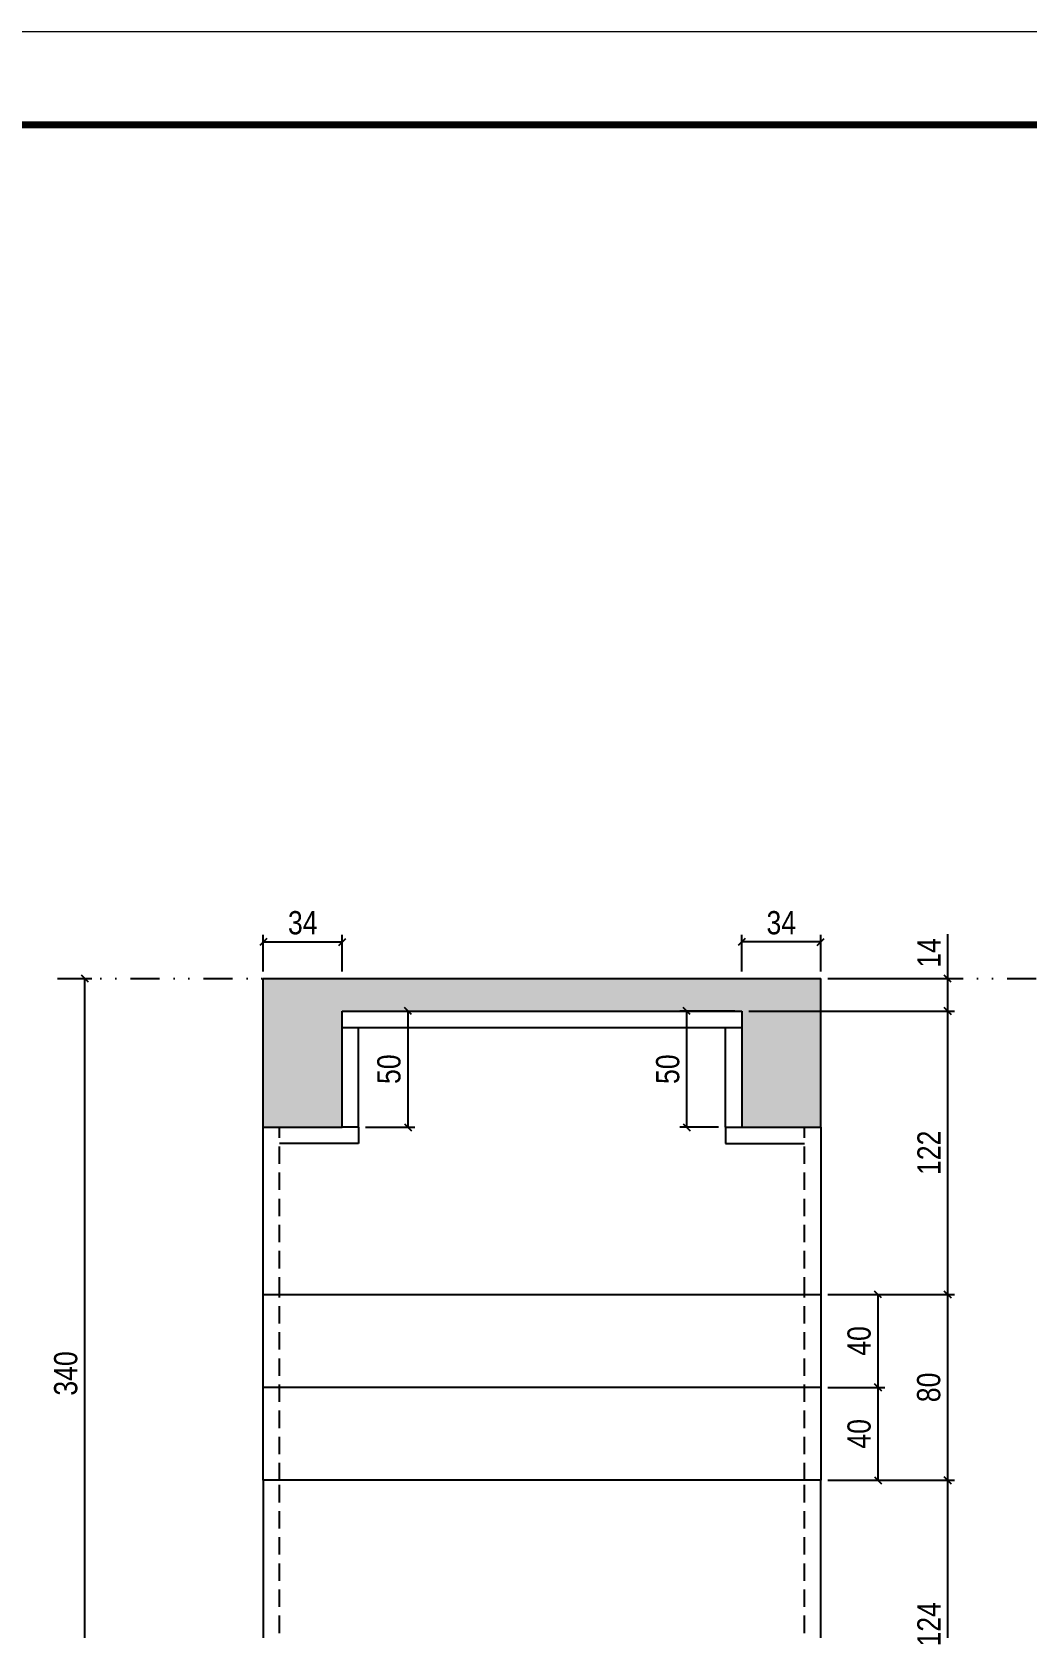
# Model space of a CAD drawing. Header units: millimetres. Extents: x 787 to 8287, y -592 to 17063.
# Drawn here: x 1801 to 2229, y 7811 to 8498 of the extents above; entities that cross this region are included whole.
import ezdxf

# ---------------------------------------------------------------- set-up
doc = ezdxf.new("R2010")
doc.units = ezdxf.units.MM
for name, pattern in [('DASHED', [0.75, 0.5, -0.25]), ('DIVIDE2', [0.625, 0.25, -0.125, 0, -0.125, 0, -0.125]), ('HIDDEN', [0.375, 0.25, -0.125])]:
    doc.linetypes.add(name, pattern=pattern)
for name, color, linetype in [('COTA', 241, 'Continuous'), ('Nível', 160, 'Continuous'), ('Painéis', 200, 'Continuous'), ('SARR_2.2x7', 40, 'Continuous'), ('Sarrafo de Pressão', 42, 'HIDDEN')]:
    doc.layers.add(name, color=color, linetype=linetype)
doc.layers.add('Folhas', color=255, linetype='Continuous', lineweight=9)
doc.layers.add('SARRAFO DE PRESSAO', color=251, linetype='DASHED', lineweight=9)
doc.styles.add('COTA TECNICA', font='techl___.ttf', dxfattribs={"height": 10})
doc.styles.add('COTA TECNICA-50', font='techl___.ttf', dxfattribs={"height": 10})
doc.dimstyles.new('COTA PAINEL-50', dxfattribs={"dimtxt": 10, "dimasz": 3, "dimexe": 3, "dimexo": 3, "dimgap": 3, "dimtad": 1, "dimdec": 1, "dimzin": 12, "dimdsep": 46, "dimtxsty": 'COTA TECNICA-50', "dimblk1": 'OBLIQUE', "dimblk2": 'OBLIQUE', "dimsah": 1, "dimcen": 0.9, "dimclrd": 4, "dimclre": 4, "dimclrt": 240, "dimadec": 1, "dimazin": 3, "dimtfac": 1, "dimtdec": 1, "dimtmove": 0, "dimatfit": 3, "dimfxl": 0, "dimtolj": 1, "dimtzin": 12, "dimarcsym": 0})
doc.dimstyles.new('PAINEL', dxfattribs={"dimtxt": 10, "dimasz": 3, "dimexe": 3, "dimexo": 3, "dimgap": 3, "dimtad": 1, "dimdec": 1, "dimzin": 12, "dimdsep": 46, "dimtxsty": 'COTA TECNICA', "dimblk1": 'OBLIQUE', "dimblk2": 'OBLIQUE', "dimsah": 1, "dimcen": 0.9, "dimclrd": 4, "dimclre": 4, "dimclrt": 240, "dimadec": 1, "dimazin": 3, "dimtfac": 1, "dimtdec": 1, "dimtmove": 0, "dimatfit": 3, "dimfxl": 0, "dimtolj": 1, "dimtzin": 12, "dimarcsym": 0})

# ---------------------------------------------------------------- blocks, each defined once
blk = doc.blocks.new('9999999999')
at = {"layer": 'Folhas'}
blk.add_lwpolyline([(98138.98, 34190.21), (99623.98, 34190.21), (99623.98, 35240.21), (98138.98, 35240.21)], close=True, dxfattribs=at)
at = {"layer": 'Folhas', "color": 30, "const_width": 3}
blk.add_lwpolyline([(98213.98, 34230.21), (99583.98, 34230.21), (99583.98, 35200.21), (98213.98, 35200.21)], close=True, dxfattribs=at)
blk = doc.blocks.new('_Oblique')
at = {"color": 0, "linetype": 'ByBlock', "lineweight": -2}
blk.add_line((-0.5, -0.5), (0.5, 0.5), dxfattribs=at)
blk = doc.blocks.new('*D1543')
at = {"layer": 'COTA', "color": 4, "lineweight": -2}
for p, q in [((1814.97, 8090.83), (1826.82, 8090.83)), ((1823.82, 7750.83), (1823.82, 8090.83)), ((1814.97, 7750.83), (1826.82, 7750.83))]:
    blk.add_line(p, q, dxfattribs=at)
at = {"layer": 'Defpoints', "color": 0}
for p in [(1811.97, 8090.83), (1823.82, 8090.83), (1811.97, 7750.83)]:
    blk.add_point(p, dxfattribs=at)
at = {"layer": 'COTA', "color": 4, "lineweight": -2, "xscale": 3, "yscale": 3, "zscale": 3}
for p, rotation in [((1823.82, 8090.83), 90), ((1823.82, 7750.83), 270)]:
    blk.add_blockref('_Oblique', p, dxfattribs=dict(at, rotation=rotation))
at = {"layer": 'COTA', "color": 240, "insert": (1815.6, 7920.83), "char_height": 10, "attachment_point": 5, "rotation": 90, "style": 'COTA TECNICA-50'}
blk.add_mtext('\\A1;340', dxfattribs=at)
blk = doc.blocks.new('*D1535')
at = {"layer": 'COTA', "color": 4, "linetype": 'ByBlock', "lineweight": -2}
for p, q in [((2143.59, 7874.83), (2198.23, 7874.83)), ((2195.23, 7750.83), (2195.23, 7874.83)), ((2143.59, 7750.83), (2198.23, 7750.83))]:
    blk.add_line(p, q, dxfattribs=at)
at = {"layer": 'Defpoints', "color": 0, "linetype": 'ByBlock'}
for p in [(2140.59, 7874.83), (2195.23, 7874.83), (2140.59, 7750.83)]:
    blk.add_point(p, dxfattribs=at)
at = {"layer": 'COTA', "color": 4, "linetype": 'ByBlock', "lineweight": -2, "xscale": 3, "yscale": 3, "zscale": 3}
for p, rotation in [((2195.23, 7874.83), 90), ((2195.23, 7750.83), 270)]:
    blk.add_blockref('_Oblique', p, dxfattribs=dict(at, rotation=rotation))
at = {"layer": 'COTA', "color": 240, "linetype": 'ByBlock', "insert": (2187.16, 7812.83), "char_height": 10, "attachment_point": 5, "rotation": 90, "style": 'COTA TECNICA'}
blk.add_mtext('\\A1;124', dxfattribs=at)
blk = doc.blocks.new('*D1537')
at = {"layer": 'COTA', "color": 4, "linetype": 'ByBlock', "lineweight": -2}
for p, q in [((2143.59, 7874.83), (2198.23, 7874.83)), ((2195.23, 7750.83), (2195.23, 7874.83)), ((2143.59, 7750.83), (2198.23, 7750.83))]:
    blk.add_line(p, q, dxfattribs=at)
at = {"layer": 'Defpoints', "color": 0, "linetype": 'ByBlock'}
for p in [(2140.59, 7874.83), (2195.23, 7874.83), (2140.59, 7750.83)]:
    blk.add_point(p, dxfattribs=at)
at = {"layer": 'COTA', "color": 4, "linetype": 'ByBlock', "lineweight": -2, "xscale": 3, "yscale": 3, "zscale": 3}
for p, rotation in [((2195.23, 7874.83), 90), ((2195.23, 7750.83), 270)]:
    blk.add_blockref('_Oblique', p, dxfattribs=dict(at, rotation=rotation))
at = {"layer": 'COTA', "color": 240, "linetype": 'ByBlock', "insert": (2187.16, 7812.83), "char_height": 10, "attachment_point": 5, "rotation": 90, "style": 'COTA TECNICA'}
blk.add_mtext('\\A1;124', dxfattribs=at)
blk = doc.blocks.new('*D1538')
at = {"layer": 'COTA', "color": 4, "lineweight": -2}
for p, q in [((2143.59, 7954.83), (2198.23, 7954.83)), ((2195.23, 7874.83), (2195.23, 7954.83)), ((2143.59, 7874.83), (2198.23, 7874.83))]:
    blk.add_line(p, q, dxfattribs=at)
at = {"layer": 'Defpoints', "color": 0}
for p in [(2140.59, 7954.83), (2195.23, 7954.83), (2140.59, 7874.83)]:
    blk.add_point(p, dxfattribs=at)
at = {"layer": 'COTA', "color": 4, "lineweight": -2, "xscale": 3, "yscale": 3, "zscale": 3}
for p, rotation in [((2195.23, 7954.83), 90), ((2195.23, 7874.83), 270)]:
    blk.add_blockref('_Oblique', p, dxfattribs=dict(at, rotation=rotation))
at = {"layer": 'COTA', "color": 240, "insert": (2187.11, 7914.83), "char_height": 10, "attachment_point": 5, "rotation": 90, "style": 'COTA TECNICA-50'}
blk.add_mtext('\\A1;80', dxfattribs=at)
blk = doc.blocks.new('*D1539')
at = {"layer": 'COTA', "color": 4, "lineweight": -2}
for p, q in [((2109.59, 8076.83), (2198.23, 8076.83)), ((2195.23, 7954.83), (2195.23, 8076.83)), ((2143.59, 7954.83), (2198.23, 7954.83))]:
    blk.add_line(p, q, dxfattribs=at)
at = {"layer": 'Defpoints', "color": 0}
for p in [(2106.59, 8076.83), (2195.23, 8076.83), (2140.59, 7954.83)]:
    blk.add_point(p, dxfattribs=at)
at = {"layer": 'COTA', "color": 4, "lineweight": -2, "xscale": 3, "yscale": 3, "zscale": 3}
for p, rotation in [((2195.23, 8076.83), 90), ((2195.23, 7954.83), 270)]:
    blk.add_blockref('_Oblique', p, dxfattribs=dict(at, rotation=rotation))
at = {"layer": 'COTA', "color": 240, "insert": (2187.18, 8015.83), "char_height": 10, "attachment_point": 5, "rotation": 90, "style": 'COTA TECNICA-50'}
blk.add_mtext('\\A1;122', dxfattribs=at)
blk = doc.blocks.new('*D1546')
at = {"layer": 'COTA', "color": 4, "lineweight": -2}
for p, q in [((2106.59, 8093.83), (2106.59, 8109.61)), ((2140.59, 8093.83), (2140.59, 8109.61)), ((2140.59, 8106.61), (2106.59, 8106.61))]:
    blk.add_line(p, q, dxfattribs=at)
at = {"layer": 'Defpoints', "color": 0}
for p in [(2106.59, 8106.61), (2106.59, 8090.83), (2140.59, 8090.83)]:
    blk.add_point(p, dxfattribs=at)
at = {"layer": 'COTA', "color": 4, "lineweight": -2, "xscale": 3, "yscale": 3, "zscale": 3, "rotation": 180}
blk.add_blockref('_Oblique', (2106.59, 8106.61), dxfattribs=at)
at = {"layer": 'COTA', "color": 4, "lineweight": -2, "xscale": 3, "yscale": 3, "zscale": 3}
blk.add_blockref('_Oblique', (2140.59, 8106.61), dxfattribs=at)
at = {"layer": 'COTA', "color": 240, "insert": (2123.59, 8114.83), "char_height": 10, "attachment_point": 5, "style": 'COTA TECNICA'}
blk.add_mtext('\\A1;34', dxfattribs=at)
blk = doc.blocks.new('*D1547')
at = {"layer": 'COTA', "color": 4, "lineweight": -2}
for p, q in [((1900.59, 8093.83), (1900.59, 8109.61)), ((1934.59, 8093.83), (1934.59, 8109.61)), ((1900.59, 8106.61), (1934.59, 8106.61))]:
    blk.add_line(p, q, dxfattribs=at)
at = {"layer": 'Defpoints', "color": 0}
for p in [(1934.59, 8106.61), (1900.59, 8090.83), (1934.59, 8090.83)]:
    blk.add_point(p, dxfattribs=at)
at = {"layer": 'COTA', "color": 4, "lineweight": -2, "xscale": 3, "yscale": 3, "zscale": 3, "rotation": 180}
blk.add_blockref('_Oblique', (1900.59, 8106.61), dxfattribs=at)
at = {"layer": 'COTA', "color": 4, "lineweight": -2, "xscale": 3, "yscale": 3, "zscale": 3}
blk.add_blockref('_Oblique', (1934.59, 8106.61), dxfattribs=at)
at = {"layer": 'COTA', "color": 240, "insert": (1917.59, 8114.83), "char_height": 10, "attachment_point": 5, "style": 'COTA TECNICA'}
blk.add_mtext('\\A1;34', dxfattribs=at)
blk = doc.blocks.new('*D1548')
at = {"layer": 'Defpoints', "color": 0}
for p in [(2140.59, 7914.83), (2165.24, 7914.83), (2140.59, 7874.83)]:
    blk.add_point(p, dxfattribs=at)
at = {"layer": 'Painéis', "color": 4, "lineweight": -2}
for p, q in [((2143.59, 7914.83), (2168.24, 7914.83)), ((2165.24, 7874.83), (2165.24, 7914.83)), ((2143.59, 7874.83), (2168.24, 7874.83))]:
    blk.add_line(p, q, dxfattribs=at)
at = {"layer": 'Painéis', "color": 4, "lineweight": -2, "xscale": 3, "yscale": 3, "zscale": 3}
for p, rotation in [((2165.24, 7914.83), 90), ((2165.24, 7874.83), 270)]:
    blk.add_blockref('_Oblique', p, dxfattribs=dict(at, rotation=rotation))
at = {"layer": 'Painéis', "color": 240, "insert": (2157.14, 7894.83), "char_height": 10, "attachment_point": 5, "rotation": 90, "style": 'COTA TECNICA'}
blk.add_mtext('\\A1;40', dxfattribs=at)
blk = doc.blocks.new('*D1549')
at = {"layer": 'Defpoints', "color": 0}
for p in [(2140.59, 7954.83), (2165.24, 7954.83), (2140.59, 7914.83)]:
    blk.add_point(p, dxfattribs=at)
at = {"layer": 'Painéis', "color": 4, "lineweight": -2}
for p, q in [((2143.59, 7954.83), (2168.24, 7954.83)), ((2165.24, 7914.83), (2165.24, 7954.83)), ((2143.59, 7914.83), (2168.24, 7914.83))]:
    blk.add_line(p, q, dxfattribs=at)
at = {"layer": 'Painéis', "color": 4, "lineweight": -2, "xscale": 3, "yscale": 3, "zscale": 3}
for p, rotation in [((2165.24, 7954.83), 90), ((2165.24, 7914.83), 270)]:
    blk.add_blockref('_Oblique', p, dxfattribs=dict(at, rotation=rotation))
at = {"layer": 'Painéis', "color": 240, "insert": (2157.14, 7934.83), "char_height": 10, "attachment_point": 5, "rotation": 90, "style": 'COTA TECNICA'}
blk.add_mtext('\\A1;40', dxfattribs=at)
blk = doc.blocks.new('*D1552')
at = {"layer": 'Defpoints', "color": 0}
for p in [(2140.59, 8090.83), (2195.23, 8090.83), (2106.59, 8076.83)]:
    blk.add_point(p, dxfattribs=at)
at = {"layer": 'Painéis', "color": 4, "lineweight": -2}
for p, q in [((2195.23, 8090.83), (2195.23, 8109.94)), ((2143.59, 8090.83), (2198.23, 8090.83)), ((2195.23, 8076.83), (2195.23, 8090.83)), ((2109.59, 8076.83), (2198.23, 8076.83))]:
    blk.add_line(p, q, dxfattribs=at)
at = {"layer": 'Painéis', "color": 4, "lineweight": -2, "xscale": 3, "yscale": 3, "zscale": 3}
for p, rotation in [((2195.23, 8090.83), 90), ((2195.23, 8076.83), 270)]:
    blk.add_blockref('_Oblique', p, dxfattribs=dict(at, rotation=rotation))
at = {"layer": 'Painéis', "color": 240, "insert": (2187.16, 8101.89), "char_height": 10, "attachment_point": 5, "rotation": 90, "style": 'COTA TECNICA'}
blk.add_mtext('\\A1;14', dxfattribs=at)
blk = doc.blocks.new('*D3319')
at = {"layer": 'Defpoints', "color": 0}
for p in [(1934.59, 8076.83), (1941.59, 8026.83), (1962.85, 8026.83)]:
    blk.add_point(p, dxfattribs=at)
at = {"layer": 'Painéis', "color": 4, "lineweight": -2}
for p, q in [((1937.59, 8076.83), (1965.85, 8076.83)), ((1962.85, 8076.83), (1962.85, 8026.83)), ((1944.59, 8026.83), (1965.85, 8026.83))]:
    blk.add_line(p, q, dxfattribs=at)
at = {"layer": 'Painéis', "color": 4, "lineweight": -2, "xscale": 3, "yscale": 3, "zscale": 3}
for p, rotation in [((1962.85, 8076.83), 90), ((1962.85, 8026.83), 270)]:
    blk.add_blockref('_Oblique', p, dxfattribs=dict(at, rotation=rotation))
at = {"layer": 'Painéis', "color": 240, "insert": (1954.74, 8051.83), "char_height": 10, "attachment_point": 5, "rotation": 90, "style": 'COTA TECNICA'}
blk.add_mtext('\\A1;50', dxfattribs=at)
blk = doc.blocks.new('*D3320')
at = {"layer": 'Defpoints', "color": 0}
for p in [(2106.59, 8076.83), (2082.86, 8026.83), (2099.59, 8026.83)]:
    blk.add_point(p, dxfattribs=at)
at = {"layer": 'Painéis', "color": 4, "lineweight": -2}
for p, q in [((2103.59, 8076.83), (2079.86, 8076.83)), ((2082.86, 8076.83), (2082.86, 8026.83)), ((2096.59, 8026.83), (2079.86, 8026.83))]:
    blk.add_line(p, q, dxfattribs=at)
at = {"layer": 'Painéis', "color": 4, "lineweight": -2, "xscale": 3, "yscale": 3, "zscale": 3}
for p, rotation in [((2082.86, 8076.83), 90), ((2082.86, 8026.83), 270)]:
    blk.add_blockref('_Oblique', p, dxfattribs=dict(at, rotation=rotation))
at = {"layer": 'Painéis', "color": 240, "insert": (2074.75, 8051.83), "char_height": 10, "attachment_point": 5, "rotation": 90, "style": 'COTA TECNICA'}
blk.add_mtext('\\A1;50', dxfattribs=at)

msp = doc.modelspace()

# ---------------------------------------------------------------- hatches: boundary and pattern name
at = {"layer": 'COTA', "linetype": 'ByBlock'}
h = msp.add_hatch(dxfattribs=at)
h.set_pattern_fill('AR-CONC', color=256, scale=0.03)
h.set_pattern_definition([(50, (1485, 0), (5.46554, -0.4781726), [0.5715, -6.2865]), (355, (1485, 0), (-1.0573026, 5.7317054), [0.4572, -5.0292175]), (100.451445, (1485.4555, -0.04), (4.4082374, 5.2535326), [0.4857003, -5.3427073]), (46.1842, (1485, 1.524), (8.132371, -1.26127), [0.85725, -9.42975]), (96.63556, (1485.678, 1.419), (7.122124, 7.422784), [0.728551, -8.014068]), (351.18415, (1485, 1.524), (7.122124, 7.422784), [0.685799, -7.543792]), (21, (1485.762, 1.143), (4.5484317, -3.067956), [0.5715, -6.2865]), (326, (1485.762, 1.143), (1.854061, 5.525639), [0.4572, -5.0292]), (71.451445, (1486.141, 0.8873), (6.4024926, 2.457683), [0.4857003, -5.342698]), (37.5, (1485, 0), (0.0926581, 2.53665117), [0, -4.96824, 0, -5.1054, 0, -5.04825]), (7.5, (1485, 0), (2.0045899, 3.0054172), [0, -2.91084, 0, -4.85394, 0, -1.92405]), (327.5, (1483.3007, 0), (4.06771786, -0.1718623), [0, -1.905, 0, -5.9436, 0, -7.8867]), (317.5, (1482.5387, 0), (4.4438754, 0.7627947), [0, -2.4765, 0, -3.94716, 0, -5.6007])])
h.paths.add_polyline_path([(1934.59, 8076.83), (2106.59, 8076.83), (2106.59, 8026.83), (2140.59, 8026.83), (2140.59, 8090.83), (1900.59, 8090.83), (1900.59, 8026.83), (1934.59, 8026.83)])

# ---------------------------------------------------------------- linework, layer by layer
for p, q in [((1900.59, 8026.83), (1900.59, 8090.83)), ((1900.59, 8090.83), (2140.59, 8090.83)), ((2140.59, 8026.83), (2140.59, 8090.83))]:
    msp.add_line(p, q, dxfattribs=at)
at = {"layer": 'Nível', "color": 4, "linetype": 'DIVIDE2', "ltscale": 50}
msp.add_line((1811.97, 8090.83), (2870.5, 8090.83), dxfattribs=at)
at = {"layer": 'Painéis'}
for p, q in [((1934.59, 8026.83), (1934.59, 8076.83)), ((1934.59, 8076.83), (2106.59, 8076.83)), ((2106.59, 8076.83), (2106.59, 8026.83)), ((1900.59, 7874.83), (1900.59, 8026.83)), ((1900.59, 8026.83), (1934.59, 8026.83)), ((2106.59, 8026.83), (2140.59, 8026.83)), ((2140.59, 8026.83), (2140.59, 7874.83)), ((1900.59, 7954.83), (2140.59, 7954.83)), ((2140.59, 7914.83), (1900.59, 7914.83))]:
    msp.add_line(p, q, dxfattribs=at)
msp.add_lwpolyline([(2140.59, 7874.83), (1900.59, 7874.83), (1900.59, 7752.83), (2140.59, 7752.83)], close=True, dxfattribs=at)
at = {"layer": 'SARR_2.2x7'}
for p, q in [((1934.59, 8069.83), (2106.59, 8069.83)), ((1941.59, 8026.83), (1941.59, 8069.83)), ((2099.59, 8026.83), (2099.59, 8069.83)), ((1941.59, 8026.83), (1934.59, 8026.83)), ((1941.59, 8026.83), (1941.59, 8019.83)), ((2099.59, 8026.83), (2106.59, 8026.83)), ((2099.59, 8026.83), (2099.59, 8019.83)), ((1941.59, 8019.83), (1907.59, 8019.83)), ((2099.59, 8019.83), (2133.59, 8019.83))]:
    msp.add_line(p, q, dxfattribs=at)
at = {"layer": 'Sarrafo de Pressão', "ltscale": 30}
for p, q in [((1907.59, 7954.83), (1907.59, 8026.83)), ((2133.59, 7954.83), (2133.59, 8026.83)), ((1907.59, 7874.83), (1907.59, 7954.83)), ((2133.59, 7874.83), (2133.59, 7954.83)), ((1907.59, 7752.83), (1907.59, 7874.83)), ((2133.59, 7752.83), (2133.59, 7874.83))]:
    msp.add_line(p, q, dxfattribs=at)

# ---------------------------------------------------------------- block references
at = {"layer": 'SARRAFO DE PRESSAO', "color": 6, "linetype": 'ByBlock'}
msp.add_blockref('9999999999', (-96713.48, -26741.79), dxfattribs=at)

# ---------------------------------------------------------------- dimensions: what is measured, and where the dimension line sits
at = {"layer": 'COTA'}
for base, p1, p2, picture, middle in [((1934.59, 8106.61), (1900.59, 8090.83), (1934.59, 8090.83), '*D1547', (1917.59, 8114.83)), ((2106.59, 8106.61), (2140.59, 8090.83), (2106.59, 8090.83), '*D1546', (2123.59, 8114.83))]:
    dim = msp.add_linear_dim(base=base, p1=p1, p2=p2, dimstyle='PAINEL', dxfattribs=at)
    dim.commit()
    dim.dimension.update_dxf_attribs({"geometry": picture, "text_midpoint": middle})
for base, p1, p2, picture, middle in [((1823.82, 8090.83), (1811.97, 7750.83), (1811.97, 8090.83), '*D1543', (1815.6, 7920.83)), ((2195.23, 8076.83), (2140.59, 7954.83), (2106.59, 8076.83), '*D1539', (2187.18, 8015.83)), ((2195.23, 7954.83), (2140.59, 7874.83), (2140.59, 7954.83), '*D1538', (2187.11, 7914.83))]:
    dim = msp.add_linear_dim(base=base, p1=p1, p2=p2, angle=90, dimstyle='COTA PAINEL-50', dxfattribs=at)
    dim.commit()
    dim.dimension.update_dxf_attribs({"geometry": picture, "text_midpoint": middle})
at = {"layer": 'COTA', "linetype": 'ByBlock'}
for picture in ['*D1535', '*D1537']:
    dim = msp.add_aligned_dim(p1=(2140.59, 7750.83), p2=(2140.59, 7874.83), distance=-54.64, dimstyle='PAINEL', dxfattribs=at)
    dim.commit()
    dim.dimension.update_dxf_attribs({"geometry": picture, "text_midpoint": (2187.16, 7812.83)})
at = {"layer": 'Painéis'}
for base, p1, p2, picture, middle in [((2195.23, 8090.83), (2106.59, 8076.83), (2140.59, 8090.83), '*D1552', (2187.16, 8101.89)), ((1962.85, 8026.83), (1934.59, 8076.83), (1941.59, 8026.83), '*D3319', (1954.74, 8051.83)), ((2082.86, 8026.83), (2106.59, 8076.83), (2099.59, 8026.83), '*D3320', (2074.75, 8051.83)), ((2165.24, 7954.83), (2140.59, 7914.83), (2140.59, 7954.83), '*D1549', (2157.14, 7934.83)), ((2165.24, 7914.83), (2140.59, 7874.83), (2140.59, 7914.83), '*D1548', (2157.14, 7894.83))]:
    dim = msp.add_linear_dim(base=base, p1=p1, p2=p2, angle=90, dimstyle='PAINEL', dxfattribs=at)
    dim.commit()
    dim.dimension.update_dxf_attribs({"geometry": picture, "text_midpoint": middle})

doc.saveas('drawing.dxf')
